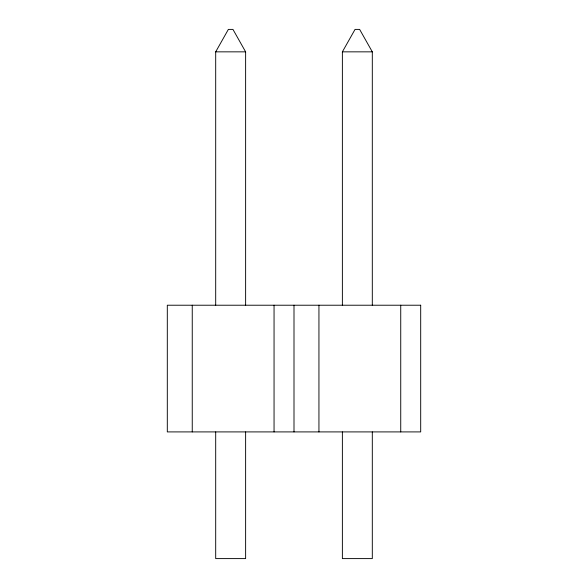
<?xml version="1.0" encoding="UTF-8"?>
<svg xmlns="http://www.w3.org/2000/svg" width="588" height="588" viewBox="0 0 588 588"><rect width="100%" height="100%" fill="white"/><g stroke="black" fill="none" stroke-linecap="round" stroke-linejoin="round"><path stroke-width="0.88" d="M215.693 305.223L215.693 51.847L228.364 29.4L232.951 29.4L245.622 51.847L245.622 305.223M342.378 305.223L342.378 51.847L355.049 29.4L359.635 29.4L372.307 51.847L372.307 305.223M215.693 51.847L245.622 51.847M342.378 51.847L372.307 51.847M400.737 305.223L400.737 431.908M372.307 431.908L372.307 558.6L342.378 558.6L342.378 431.908M318.939 305.223L318.939 431.908M294 305.223L294 431.908M274.052 305.223L274.052 431.908M245.622 431.908L245.622 558.6L215.693 558.6L215.693 431.908M192.247 305.223L192.247 431.908M420.692 305.223L167.308 305.223L167.308 431.908L420.692 431.908L420.692 305.223"/></g></svg>
